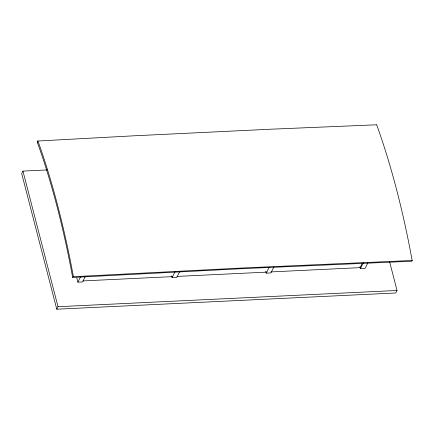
<?xml version="1.0" encoding="UTF-8"?>
<svg xmlns="http://www.w3.org/2000/svg" width="434" height="434" viewBox="0 0 434 434"><rect width="100%" height="100%" fill="white"/><g stroke="black" fill="none" stroke-linecap="round" stroke-linejoin="round"><path stroke-width="0.65" d="M37.324 142.39L37.742 141.028L133.374 135.831L271.142 129.191L376.815 124.791M47.311 169.927L22.948 171.094L21.7 173.589L56.762 309.209L395.775 292.972L397.029 290.476L389.575 261.648M56.762 309.209L58.01 306.713L22.948 171.094M85.308 276.507L82.59 281.937L77.881 282.165L80.599 276.729M179.784 271.391L176.763 277.429L172.054 277.651L175.076 271.619M273.957 266.883L270.935 272.915L266.226 273.143L269.248 267.105M362.222 263.481L360.139 267.642L270.919 271.917M367.826 262.977L365.102 268.407L360.394 268.635L363.421 262.597M83.008 280.917L172.233 276.642M176.963 276.415L266.861 272.113M58.01 306.713L397.029 290.476M359.927 266.818L360.394 268.635M265.754 271.326L266.226 273.143M171.582 275.84L172.054 277.651M76.785 277.928L77.881 282.165M37.34 142.336A454.973 155.594 87.3 0 1 72.673 277.445M376.755 124.97A457.018 158.356 87.4 0 1 412.186 260.617M37.839 140.73A457.018 154.184 87.1 0 1 73.379 276.518M73.227 276.708L72.652 277.472L242.519 268.641L411.671 261.235L412.3 260.471L243.138 267.968L73.227 276.708"/></g></svg>
